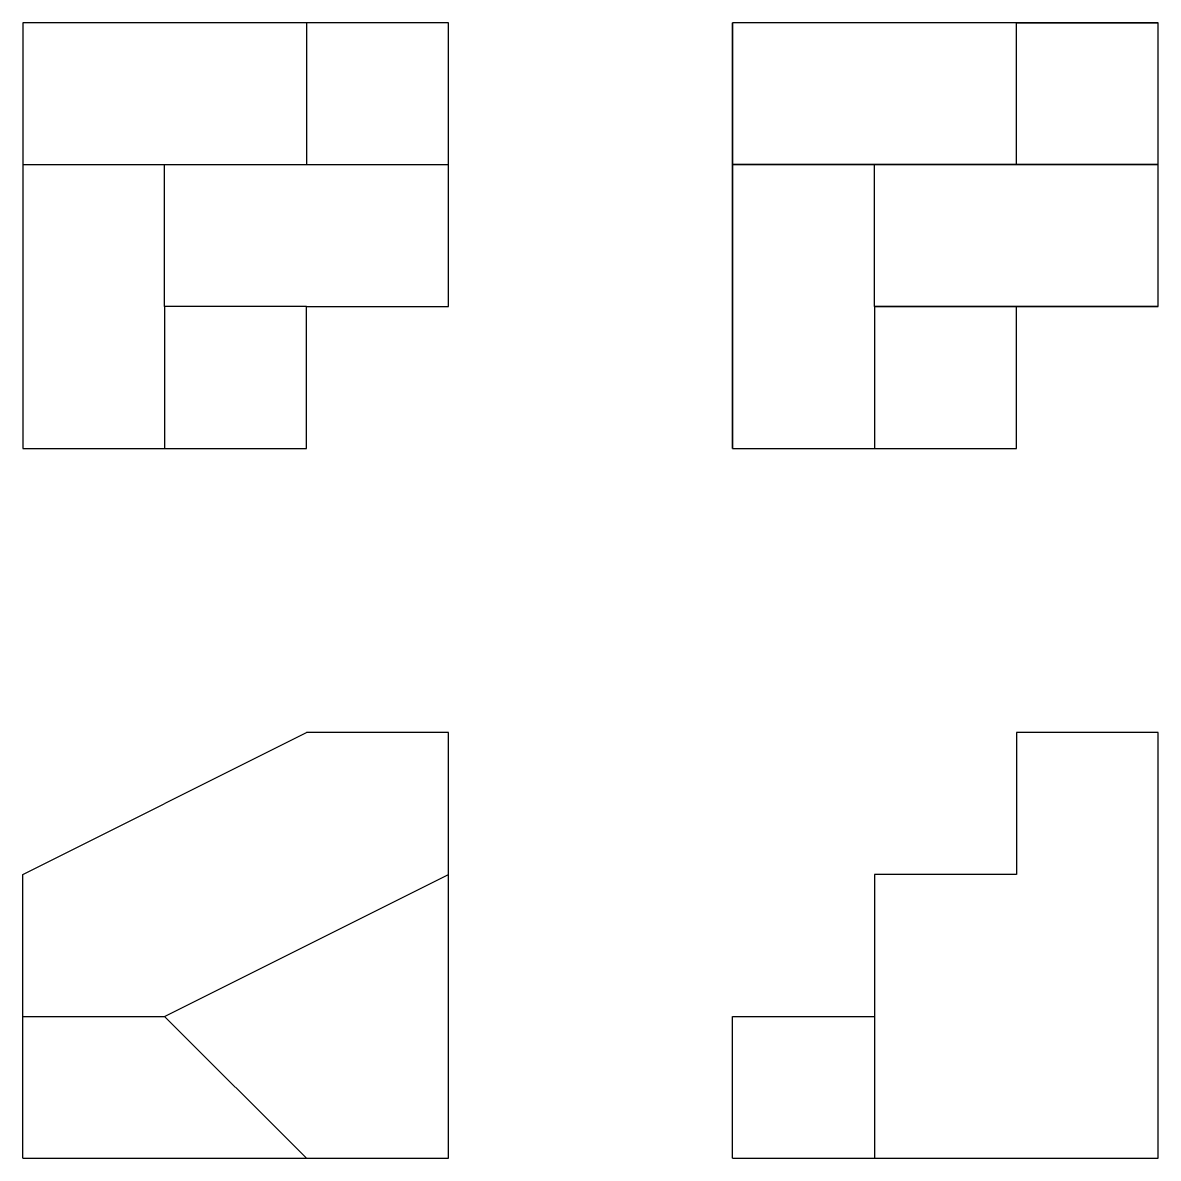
# Model space of a CAD drawing. Header units: millimetres. Extents: x 10 to 90, y 10 to 90.
import ezdxf

# ---------------------------------------------------------------- set-up
doc = ezdxf.new("R2010")
doc.units = ezdxf.units.MM

msp = doc.modelspace()

# ---------------------------------------------------------------- linework, layer by layer
for p, q in [((20, 90), (10, 90)), ((10, 90), (10, 80)), ((30, 90), (20, 90)), ((40, 90), (30, 90)), ((30, 90), (30, 80)), ((40, 80), (40, 90)), ((70, 90), (60, 90)), ((60, 90), (60, 80)), ((60, 80, 20), (60, 90, 20)), ((60, 90, 20), (60, 90)), ((80, 90, 30), (60, 90, 20)), ((80, 90), (70, 90)), ((90, 90), (80, 90)), ((80, 80, 30), (80, 90, 30)), ((80, 90, 30), (90, 90, 30)), ((90, 80), (90, 90)), ((90, 80, 30), (90, 90, 30)), ((90, 90, 30), (90, 90, 20)), ((90, 90, 20), (90, 90, 10)), ((90, 90, 10), (90, 90)), ((10, 80), (10, 70)), ((10, 80), (40, 80)), ((20, 70), (20, 80)), ((40, 70), (40, 80)), ((60, 80), (60, 70)), ((60, 70, 10), (60, 80, 10)), ((60, 80, 10), (70, 80, 10)), ((60, 80, 10), (60, 80, 20)), ((80, 80, 30), (60, 80, 20)), ((70, 70, 10), (70, 80, 10)), ((70, 80, 10), (90, 80, 20)), ((90, 80, 30), (80, 80, 30)), ((90, 70), (90, 80)), ((90, 70, 20), (90, 80, 20)), ((90, 80, 20), (90, 80, 30)), ((10, 70), (10, 60)), ((30, 70), (20, 70)), ((20, 70), (20, 60)), ((30, 60), (30, 70)), ((30, 70), (40, 70)), ((60, 70), (60, 60)), ((60, 60, 10), (60, 70, 10)), ((70, 70, 10), (80, 70)), ((70, 70, 10), (70, 60, 10)), ((90, 70, 20), (70, 70, 10)), ((80, 60), (80, 70)), ((80, 70), (90, 70)), ((90, 70), (90, 70, 10)), ((90, 70, 10), (90, 70, 20)), ((10, 60), (20, 60)), ((20, 60), (30, 60)), ((60, 60), (70, 60)), ((60, 60), (60, 60, 10)), ((60, 60, 10), (70, 60, 10)), ((70, 60), (80, 60)), ((70, 60, 10), (80, 60)), ((10, 30), (30, 40)), ((40, 40), (30, 40)), ((40, 30), (40, 40)), ((90, 40), (80, 40)), ((80, 40), (80, 30)), ((90, 30), (90, 40)), ((10, 20), (10, 30)), ((20, 20), (40, 30)), ((40, 20), (40, 30)), ((80, 30), (70, 30)), ((70, 30), (70, 10)), ((90, 20), (90, 30)), ((10, 10), (10, 20)), ((10, 20), (20, 20)), ((20, 20), (30, 10)), ((40, 10), (40, 20)), ((60, 10), (60, 20)), ((60, 20), (70, 20)), ((90, 10), (90, 20)), ((10, 10), (20, 10)), ((20, 10), (30, 10)), ((30, 10), (40, 10)), ((60, 10), (70, 10)), ((70, 10), (80, 10)), ((80, 10), (90, 10))]:
    msp.add_line(p, q)

doc.saveas('drawing.dxf')
